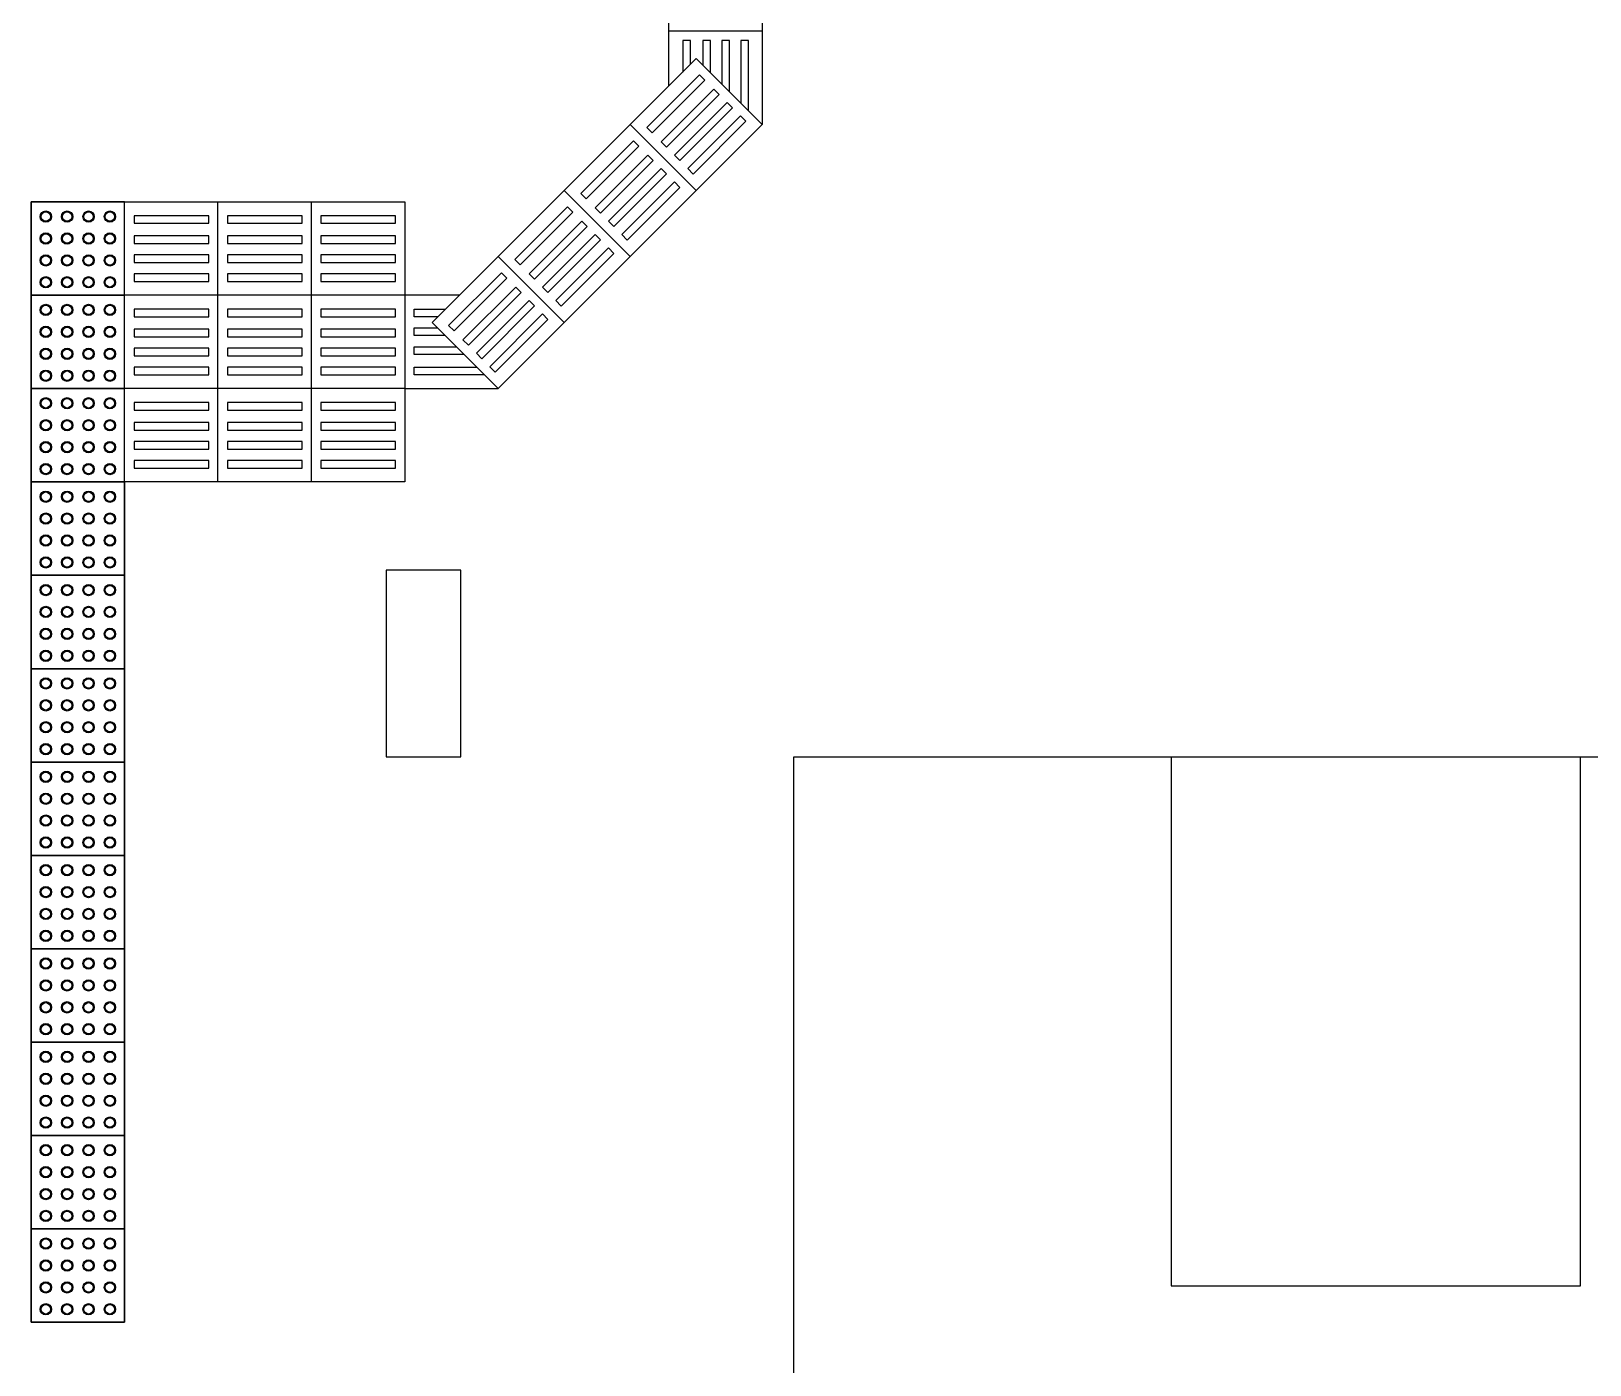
# Model space of a CAD drawing. Header units: metres. Extents: x 341 to 459, y 1341 to 1425.
# Drawn here: x 370.667 to 374.84, y 1371.717 to 1375.288 of the extents above; entities that cross this region are included whole.
import ezdxf

# ---------------------------------------------------------------- set-up
doc = ezdxf.new("R2010")
doc.units = ezdxf.units.M
for name, color, linetype in [('BASE DE CONCRETO', 251, 'Continuous'), ('Itens de detalhe', 7, 'Continuous'), ('Notas de texto-1', 7, 'Continuous')]:
    doc.layers.add(name, color=color, linetype=linetype)

# ---------------------------------------------------------------- blocks, each defined once
blk = doc.blocks.new('piso tatil')
at = {"layer": 'Itens de detalhe', "color": 252, "true_color": 0x939598, "extrusion": (0, 0, -1)}
for p, q in [((-139.4393, 25.6542), (-139.4393, 25.9042)), ((-139.4393, 25.6542), (-139.4393, 25.9042)), ((-139.1893, 25.9042), (-139.1893, 25.6542)), ((-139.1893, 25.9042), (-139.1893, 25.6542)), ((-139.4393, 25.5078), (-139.4393, 25.6542)), ((-139.4393, 25.5078), (-139.4393, 25.6542)), ((-139.1893, 25.6542), (-139.4393, 25.6542)), ((-139.1893, 25.6542), (-139.4393, 25.6542)), ((-139.4023, 25.6294), (-139.4023, 25.5447)), ((-139.3819, 25.6294), (-139.4023, 25.6294)), ((-139.3819, 25.5652), (-139.3819, 25.6294)), ((-139.3481, 25.6294), (-139.3481, 25.563)), ((-139.3277, 25.6294), (-139.3481, 25.6294)), ((-139.3277, 25.5426), (-139.3277, 25.6294)), ((-139.2974, 25.6294), (-139.2974, 25.5123)), ((-139.277, 25.6294), (-139.2974, 25.6294)), ((-139.277, 25.4919), (-139.277, 25.6294)), ((-139.2467, 25.6294), (-139.2467, 25.4616)), ((-139.2263, 25.6294), (-139.2467, 25.6294)), ((-139.2263, 25.4412), (-139.2263, 25.6294)), ((-139.1893, 25.6542), (-139.1893, 25.4042)), ((-139.1893, 25.6542), (-139.1893, 25.4042)), ((-139.5429, 25.4042), (-139.3661, 25.581)), ((-139.5429, 25.4042), (-139.3661, 25.581)), ((-139.3661, 25.581), (-139.1893, 25.4042)), ((-139.3661, 25.581), (-139.1893, 25.4042)), ((-139.3575, 25.5373), (-139.4986, 25.3962)), ((-139.3431, 25.5228), (-139.3575, 25.5373)), ((-139.4841, 25.3818), (-139.3431, 25.5228)), ((-139.3192, 25.4989), (-139.4602, 25.3579)), ((-139.3047, 25.4845), (-139.3192, 25.4989)), ((-139.4458, 25.3434), (-139.3047, 25.4845)), ((-139.2833, 25.4631), (-139.4244, 25.322)), ((-139.2689, 25.4486), (-139.2833, 25.4631)), ((-139.4099, 25.3076), (-139.2689, 25.4486)), ((-139.2475, 25.4272), (-139.3885, 25.2862)), ((-139.3741, 25.2717), (-139.233, 25.4128)), ((-139.233, 25.4128), (-139.2475, 25.4272)), ((-139.7196, 25.2274), (-139.5429, 25.4042)), ((-139.7196, 25.2274), (-139.5429, 25.4042)), ((-139.3661, 25.2274), (-139.5429, 25.4042)), ((-139.3661, 25.2274), (-139.5429, 25.4042)), ((-139.4986, 25.3962), (-139.4841, 25.3818)), ((-139.1893, 25.4042), (-139.3661, 25.2274)), ((-139.1893, 25.4042), (-139.3661, 25.2274)), ((-139.5343, 25.3605), (-139.6753, 25.2194)), ((-139.6609, 25.205), (-139.5198, 25.3461)), ((-139.5198, 25.3461), (-139.5343, 25.3605)), ((-139.4602, 25.3579), (-139.4458, 25.3434)), ((-139.4959, 25.3222), (-139.637, 25.1811)), ((-139.6226, 25.1666), (-139.4815, 25.3077)), ((-139.4601, 25.2863), (-139.6012, 25.1452)), ((-139.4815, 25.3077), (-139.4959, 25.3222)), ((-139.4456, 25.2719), (-139.4601, 25.2863)), ((-139.4244, 25.322), (-139.4099, 25.3076)), ((-139.3885, 25.2862), (-139.3741, 25.2717)), ((-139.5867, 25.1308), (-139.4456, 25.2719)), ((-139.4242, 25.2505), (-139.5653, 25.1094)), ((-139.4098, 25.236), (-139.4242, 25.2505)), ((-139.8964, 25.0506), (-139.7196, 25.2274)), ((-139.8964, 25.0506), (-139.7196, 25.2274)), ((-139.5429, 25.0506), (-139.7196, 25.2274)), ((-139.5429, 25.0506), (-139.7196, 25.2274)), ((-139.6753, 25.2194), (-139.6609, 25.205)), ((-139.5509, 25.0949), (-139.4098, 25.236)), ((-139.3661, 25.2274), (-139.5429, 25.0506)), ((-139.3661, 25.2274), (-139.5429, 25.0506)), ((-140.8964, 24.9471), (-140.8964, 25.1971)), ((-140.8964, 25.1971), (-140.6464, 25.1971)), ((-140.8964, 24.9471), (-140.8964, 25.1971)), ((-140.8964, 25.1971), (-140.6464, 25.1971)), ((-140.6712, 25.1601), (-140.8708, 25.1601)), ((-140.8708, 25.1601), (-140.8708, 25.1397)), ((-140.6712, 25.1397), (-140.6712, 25.1601)), ((-140.6464, 24.9471), (-140.6464, 25.1971)), ((-140.6464, 25.1971), (-140.3964, 25.1971)), ((-140.6464, 24.9471), (-140.6464, 25.1971)), ((-140.6464, 25.1971), (-140.3964, 25.1971)), ((-140.4212, 25.1601), (-140.6208, 25.1601)), ((-140.6208, 25.1601), (-140.6208, 25.1397)), ((-140.4212, 25.1397), (-140.4212, 25.1601)), ((-140.3964, 24.9471), (-140.3964, 25.1971)), ((-140.3964, 25.1971), (-140.1464, 25.1971)), ((-140.3964, 24.9471), (-140.3964, 25.1971)), ((-140.3964, 25.1971), (-140.1464, 25.1971)), ((-140.1712, 25.1601), (-140.3708, 25.1601)), ((-140.3708, 25.1601), (-140.3708, 25.1397)), ((-140.1712, 25.1397), (-140.1712, 25.1601)), ((-140.1464, 25.1971), (-140.1464, 24.9471)), ((-140.1464, 25.1971), (-140.1464, 24.9471)), ((-139.7111, 25.1837), (-139.8521, 25.0427)), ((-139.8377, 25.0282), (-139.6966, 25.1693)), ((-139.6966, 25.1693), (-139.7111, 25.1837)), ((-139.637, 25.1811), (-139.6226, 25.1666)), ((-140.8708, 25.1397), (-140.6712, 25.1397)), ((-140.6208, 25.1397), (-140.4212, 25.1397)), ((-140.3708, 25.1397), (-140.1712, 25.1397)), ((-139.6727, 25.1454), (-139.8138, 25.0043)), ((-139.7993, 24.9899), (-139.6583, 25.1309)), ((-139.6583, 25.1309), (-139.6727, 25.1454)), ((-139.6012, 25.1452), (-139.5867, 25.1308)), ((-140.6712, 25.1059), (-140.8708, 25.1059)), ((-140.8708, 25.1059), (-140.8708, 25.0855)), ((-140.8708, 25.0855), (-140.6712, 25.0855)), ((-140.6712, 25.0855), (-140.6712, 25.1059)), ((-140.4212, 25.1059), (-140.6208, 25.1059)), ((-140.6208, 25.1059), (-140.6208, 25.0855)), ((-140.6208, 25.0855), (-140.4212, 25.0855)), ((-140.4212, 25.0855), (-140.4212, 25.1059)), ((-140.1712, 25.1059), (-140.3708, 25.1059)), ((-140.3708, 25.1059), (-140.3708, 25.0855)), ((-140.3708, 25.0855), (-140.1712, 25.0855)), ((-140.1712, 25.0855), (-140.1712, 25.1059)), ((-139.6369, 25.1095), (-139.7779, 24.9685)), ((-139.7635, 24.954), (-139.6224, 25.0951)), ((-139.6224, 25.0951), (-139.6369, 25.1095)), ((-139.5653, 25.1094), (-139.5509, 25.0949)), ((-140.6712, 25.0552), (-140.8708, 25.0552)), ((-140.8708, 25.0552), (-140.8708, 25.0348)), ((-140.8708, 25.0348), (-140.6712, 25.0348)), ((-140.6712, 25.0348), (-140.6712, 25.0552)), ((-140.4212, 25.0552), (-140.6208, 25.0552)), ((-140.6208, 25.0552), (-140.6208, 25.0348)), ((-140.6208, 25.0348), (-140.4212, 25.0348)), ((-140.4212, 25.0348), (-140.4212, 25.0552)), ((-140.1712, 25.0552), (-140.3708, 25.0552)), ((-140.3708, 25.0552), (-140.3708, 25.0348)), ((-140.3708, 25.0348), (-140.1712, 25.0348)), ((-140.1712, 25.0348), (-140.1712, 25.0552)), ((-140.0732, 24.8739), (-139.8964, 25.0506)), ((-140.0732, 24.8739), (-139.8964, 25.0506)), ((-139.7196, 24.8739), (-139.8964, 25.0506)), ((-139.7196, 24.8739), (-139.8964, 25.0506)), ((-139.8521, 25.0427), (-139.8377, 25.0282)), ((-139.601, 25.0737), (-139.7421, 24.9326)), ((-139.7276, 24.9182), (-139.5866, 25.0592)), ((-139.5429, 25.0506), (-139.7196, 24.8739)), ((-139.5429, 25.0506), (-139.7196, 24.8739)), ((-139.5866, 25.0592), (-139.601, 25.0737)), ((-140.6712, 25.0045), (-140.8708, 25.0045)), ((-140.8708, 25.0045), (-140.8708, 24.9841)), ((-140.6712, 24.9841), (-140.6712, 25.0045)), ((-140.4212, 25.0045), (-140.6208, 25.0045)), ((-140.6208, 25.0045), (-140.6208, 24.9841)), ((-140.4212, 24.9841), (-140.4212, 25.0045)), ((-140.1712, 25.0045), (-140.3708, 25.0045)), ((-140.3708, 25.0045), (-140.3708, 24.9841)), ((-140.1712, 24.9841), (-140.1712, 25.0045)), ((-139.8878, 25.0069), (-140.0289, 24.8659)), ((-140.0145, 24.8514), (-139.8734, 24.9925)), ((-139.8734, 24.9925), (-139.8878, 25.0069)), ((-139.8138, 25.0043), (-139.7993, 24.9899)), ((-140.8708, 24.9841), (-140.6712, 24.9841)), ((-140.6208, 24.9841), (-140.4212, 24.9841)), ((-140.3708, 24.9841), (-140.1712, 24.9841)), ((-139.8495, 24.9686), (-139.9906, 24.8275)), ((-139.9761, 24.8131), (-139.835, 24.9542)), ((-139.835, 24.9542), (-139.8495, 24.9686)), ((-139.7779, 24.9685), (-139.7635, 24.954)), ((-140.8964, 24.6971), (-140.8964, 24.9471)), ((-140.8964, 24.6971), (-140.8964, 24.9471)), ((-140.6464, 24.9471), (-140.8964, 24.9471)), ((-140.6464, 24.9471), (-140.8964, 24.9471)), ((-140.6712, 24.9101), (-140.8708, 24.9101)), ((-140.8708, 24.9101), (-140.8708, 24.8897)), ((-140.6712, 24.8897), (-140.6712, 24.9101)), ((-140.6464, 24.6971), (-140.6464, 24.9471)), ((-140.6464, 24.6971), (-140.6464, 24.9471)), ((-140.3964, 24.9471), (-140.6464, 24.9471)), ((-140.3964, 24.9471), (-140.6464, 24.9471)), ((-140.4212, 24.9101), (-140.6208, 24.9101)), ((-140.6208, 24.9101), (-140.6208, 24.8897)), ((-140.4212, 24.8897), (-140.4212, 24.9101)), ((-140.3964, 24.6971), (-140.3964, 24.9471)), ((-140.3964, 24.6971), (-140.3964, 24.9471)), ((-140.1464, 24.9471), (-140.3964, 24.9471)), ((-140.1464, 24.9471), (-140.3964, 24.9471)), ((-140.1712, 24.9101), (-140.3708, 24.9101)), ((-140.3708, 24.9101), (-140.3708, 24.8897)), ((-140.1712, 24.8897), (-140.1712, 24.9101)), ((-139.8136, 24.9328), (-139.9547, 24.7917)), ((-139.9403, 24.7772), (-139.7992, 24.9183)), ((-139.7992, 24.9183), (-139.8136, 24.9328)), ((-139.7421, 24.9326), (-139.7276, 24.9182)), ((-140.8708, 24.8897), (-140.6712, 24.8897)), ((-140.6208, 24.8897), (-140.4212, 24.8897)), ((-140.3708, 24.8897), (-140.1712, 24.8897)), ((-139.8964, 24.6971), (-140.0732, 24.8739)), ((-139.8964, 24.6971), (-140.0732, 24.8739)), ((-139.7778, 24.8969), (-139.9189, 24.7558)), ((-139.9044, 24.7414), (-139.7633, 24.8825)), ((-139.7196, 24.8739), (-139.8964, 24.6971)), ((-139.7196, 24.8739), (-139.8964, 24.6971)), ((-139.7633, 24.8825), (-139.7778, 24.8969)), ((-140.6712, 24.8559), (-140.8708, 24.8559)), ((-140.8708, 24.8559), (-140.8708, 24.8355)), ((-140.8708, 24.8355), (-140.6712, 24.8355)), ((-140.6712, 24.8355), (-140.6712, 24.8559)), ((-140.4212, 24.8559), (-140.6208, 24.8559)), ((-140.6208, 24.8559), (-140.6208, 24.8355)), ((-140.6208, 24.8355), (-140.4212, 24.8355)), ((-140.4212, 24.8355), (-140.4212, 24.8559)), ((-140.1712, 24.8559), (-140.3708, 24.8559)), ((-140.3708, 24.8559), (-140.3708, 24.8355)), ((-140.3708, 24.8355), (-140.1712, 24.8355)), ((-140.1712, 24.8355), (-140.1712, 24.8559)), ((-140.0289, 24.8659), (-140.0145, 24.8514)), ((-139.9906, 24.8275), (-139.9761, 24.8131)), ((-140.6712, 24.8052), (-140.8708, 24.8052)), ((-140.8708, 24.8052), (-140.8708, 24.7848)), ((-140.8708, 24.7848), (-140.6712, 24.7848)), ((-140.6712, 24.7848), (-140.6712, 24.8052)), ((-140.4212, 24.8052), (-140.6208, 24.8052)), ((-140.6208, 24.8052), (-140.6208, 24.7848)), ((-140.6208, 24.7848), (-140.4212, 24.7848)), ((-140.4212, 24.7848), (-140.4212, 24.8052)), ((-140.1712, 24.8052), (-140.3708, 24.8052)), ((-140.3708, 24.8052), (-140.3708, 24.7848)), ((-140.3708, 24.7848), (-140.1712, 24.7848)), ((-140.1712, 24.7848), (-140.1712, 24.8052)), ((-139.9547, 24.7917), (-139.9403, 24.7772)), ((-140.6712, 24.7545), (-140.8708, 24.7545)), ((-140.8708, 24.7545), (-140.8708, 24.7341)), ((-140.6712, 24.7341), (-140.6712, 24.7545)), ((-140.4212, 24.7545), (-140.6208, 24.7545)), ((-140.6208, 24.7545), (-140.6208, 24.7341)), ((-140.4212, 24.7341), (-140.4212, 24.7545)), ((-140.1712, 24.7545), (-140.3708, 24.7545)), ((-140.3708, 24.7545), (-140.3708, 24.7341)), ((-140.1712, 24.7341), (-140.1712, 24.7545)), ((-139.9189, 24.7558), (-139.9044, 24.7414)), ((-140.8708, 24.7341), (-140.6712, 24.7341)), ((-140.6208, 24.7341), (-140.4212, 24.7341)), ((-140.3708, 24.7341), (-140.1712, 24.7341)), ((-140.8964, 24.4471), (-140.8964, 24.6971)), ((-140.8964, 24.4471), (-140.8964, 24.6971)), ((-140.6464, 24.6971), (-140.8964, 24.6971)), ((-140.6464, 24.6971), (-140.8964, 24.6971)), ((-140.6712, 24.6601), (-140.8708, 24.6601)), ((-140.8708, 24.6601), (-140.8708, 24.6397)), ((-140.6712, 24.6397), (-140.6712, 24.6601)), ((-140.6464, 24.4471), (-140.6464, 24.6971)), ((-140.6464, 24.4471), (-140.6464, 24.6971)), ((-140.3964, 24.6971), (-140.6464, 24.6971)), ((-140.3964, 24.6971), (-140.6464, 24.6971)), ((-140.4212, 24.6601), (-140.6208, 24.6601)), ((-140.6208, 24.6601), (-140.6208, 24.6397)), ((-140.4212, 24.6397), (-140.4212, 24.6601)), ((-140.3964, 24.4471), (-140.3964, 24.6971)), ((-140.3964, 24.4471), (-140.3964, 24.6971)), ((-140.1464, 24.6971), (-140.3964, 24.6971)), ((-140.1464, 24.6971), (-140.3964, 24.6971)), ((-140.1712, 24.6601), (-140.3708, 24.6601)), ((-140.3708, 24.6601), (-140.3708, 24.6397)), ((-140.1712, 24.6397), (-140.1712, 24.6601)), ((-140.1464, 24.6971), (-140.1464, 24.4471)), ((-140.1464, 24.6971), (-140.1464, 24.4471)), ((-140.8708, 24.6397), (-140.6712, 24.6397)), ((-140.6208, 24.6397), (-140.4212, 24.6397)), ((-140.3708, 24.6397), (-140.1712, 24.6397)), ((-140.6712, 24.6059), (-140.8708, 24.6059)), ((-140.8708, 24.6059), (-140.8708, 24.5855)), ((-140.8708, 24.5855), (-140.6712, 24.5855)), ((-140.6712, 24.5855), (-140.6712, 24.6059)), ((-140.4212, 24.6059), (-140.6208, 24.6059)), ((-140.6208, 24.6059), (-140.6208, 24.5855)), ((-140.6208, 24.5855), (-140.4212, 24.5855)), ((-140.4212, 24.5855), (-140.4212, 24.6059)), ((-140.1712, 24.6059), (-140.3708, 24.6059)), ((-140.3708, 24.6059), (-140.3708, 24.5855)), ((-140.3708, 24.5855), (-140.1712, 24.5855)), ((-140.1712, 24.5855), (-140.1712, 24.6059)), ((-140.6712, 24.5552), (-140.8708, 24.5552)), ((-140.8708, 24.5552), (-140.8708, 24.5348)), ((-140.8708, 24.5348), (-140.6712, 24.5348)), ((-140.6712, 24.5348), (-140.6712, 24.5552)), ((-140.4212, 24.5552), (-140.6208, 24.5552)), ((-140.6208, 24.5552), (-140.6208, 24.5348)), ((-140.6208, 24.5348), (-140.4212, 24.5348)), ((-140.4212, 24.5348), (-140.4212, 24.5552)), ((-140.1712, 24.5552), (-140.3708, 24.5552)), ((-140.3708, 24.5552), (-140.3708, 24.5348)), ((-140.3708, 24.5348), (-140.1712, 24.5348)), ((-140.1712, 24.5348), (-140.1712, 24.5552)), ((-140.6712, 24.5045), (-140.8708, 24.5045)), ((-140.8708, 24.5045), (-140.8708, 24.4841)), ((-140.6712, 24.4841), (-140.6712, 24.5045)), ((-140.4212, 24.5045), (-140.6208, 24.5045)), ((-140.6208, 24.5045), (-140.6208, 24.4841)), ((-140.4212, 24.4841), (-140.4212, 24.5045)), ((-140.1712, 24.5045), (-140.3708, 24.5045)), ((-140.3708, 24.5045), (-140.3708, 24.4841)), ((-140.1712, 24.4841), (-140.1712, 24.5045)), ((-140.8708, 24.4841), (-140.6712, 24.4841)), ((-140.6208, 24.4841), (-140.4212, 24.4841)), ((-140.3708, 24.4841), (-140.1712, 24.4841)), ((-140.6464, 24.4471), (-140.8964, 24.4471)), ((-140.6464, 24.4471), (-140.8964, 24.4471)), ((-140.3964, 24.4471), (-140.6464, 24.4471)), ((-140.3964, 24.4471), (-140.6464, 24.4471)), ((-140.1464, 24.4471), (-140.3964, 24.4471)), ((-140.1464, 24.4471), (-140.3964, 24.4471))]:
    blk.add_line(p, q, dxfattribs=at)
at = {"layer": 'Itens de detalhe', "color": 252, "true_color": 0x939598}
for p, q in [((-140.8964, 25.1971), (-141.1464, 25.1971)), ((-141.1464, 25.1971), (-141.1464, 24.9471)), ((-141.1464, 24.9471), (-141.1464, 25.1971)), ((-141.1464, 25.1971), (-140.8964, 25.1971)), ((-141.1464, 24.9471), (-141.1464, 24.6971)), ((-141.1464, 24.6971), (-141.1464, 24.9471)), ((-141.1464, 24.9471), (-140.8964, 24.9471)), ((-140.8964, 24.9471), (-141.1464, 24.9471)), ((-140, 24.9471), (-140.1464, 24.9471)), ((-140.1464, 24.9471), (-140.1464, 24.6971)), ((-140, 24.9471), (-140.1464, 24.9471)), ((-140.1464, 24.9471), (-140.1464, 24.6971)), ((-140.1208, 24.8897), (-140.1208, 24.9101)), ((-140.1208, 24.9101), (-140.037, 24.9101)), ((-140.0574, 24.8897), (-140.1208, 24.8897)), ((-140.1208, 24.839), (-140.1208, 24.8594)), ((-140.1208, 24.8594), (-140.0587, 24.8594)), ((-140.0383, 24.839), (-140.1208, 24.839)), ((-140.1208, 24.7883), (-140.1208, 24.8087)), ((-140.1208, 24.8087), (-140.008, 24.8087)), ((-139.9876, 24.7883), (-140.1208, 24.7883)), ((-140.1208, 24.7341), (-140.1208, 24.7545)), ((-140.1208, 24.7545), (-139.9538, 24.7545)), ((-139.9334, 24.7341), (-140.1208, 24.7341)), ((-141.1464, 24.6971), (-141.1464, 24.4471)), ((-141.1464, 24.4471), (-141.1464, 24.6971)), ((-141.1464, 24.6971), (-140.8964, 24.6971)), ((-140.8964, 24.6971), (-141.1464, 24.6971)), ((-140.1464, 24.6971), (-139.8964, 24.6971)), ((-140.1464, 24.6971), (-139.8964, 24.6971)), ((-141.1464, 24.4471), (-141.1464, 24.1971)), ((-141.1464, 24.1971), (-141.1464, 24.4471)), ((-141.1464, 24.4471), (-140.8964, 24.4471)), ((-140.8964, 24.4471), (-141.1464, 24.4471)), ((-140.8964, 24.1971), (-140.8964, 24.4471)), ((-140.8964, 24.4471), (-140.8964, 24.1971)), ((-141.1464, 24.1971), (-141.1464, 23.9471)), ((-141.1464, 23.9471), (-141.1464, 24.1971)), ((-141.1464, 24.1971), (-140.8964, 24.1971)), ((-140.8964, 24.1971), (-141.1464, 24.1971)), ((-140.8964, 23.9471), (-140.8964, 24.1971)), ((-140.8964, 24.1971), (-140.8964, 23.9471)), ((-141.1464, 23.9471), (-141.1464, 23.6971)), ((-141.1464, 23.6971), (-141.1464, 23.9471)), ((-141.1464, 23.9471), (-140.8964, 23.9471)), ((-140.8964, 23.9471), (-141.1464, 23.9471)), ((-140.8964, 23.6971), (-140.8964, 23.9471)), ((-140.8964, 23.9471), (-140.8964, 23.6971)), ((-141.1464, 23.6971), (-141.1464, 23.4471)), ((-141.1464, 23.4471), (-141.1464, 23.6971)), ((-141.1464, 23.6971), (-140.8964, 23.6971)), ((-140.8964, 23.6971), (-141.1464, 23.6971)), ((-140.8964, 23.4471), (-140.8964, 23.6971)), ((-140.8964, 23.6971), (-140.8964, 23.4471)), ((-141.1464, 23.4471), (-141.1464, 23.1971)), ((-141.1464, 23.1971), (-141.1464, 23.4471)), ((-141.1464, 23.4471), (-140.8964, 23.4471)), ((-140.8964, 23.4471), (-141.1464, 23.4471)), ((-140.8964, 23.1971), (-140.8964, 23.4471)), ((-140.8964, 23.4471), (-140.8964, 23.1971)), ((-141.1464, 23.1971), (-141.1464, 22.9471)), ((-141.1464, 22.9471), (-141.1464, 23.1971)), ((-141.1464, 23.1971), (-140.8964, 23.1971)), ((-140.8964, 23.1971), (-141.1464, 23.1971)), ((-140.8964, 22.9471), (-140.8964, 23.1971)), ((-140.8964, 23.1971), (-140.8964, 22.9471)), ((-141.1464, 22.9471), (-141.1464, 22.6971)), ((-141.1464, 22.6971), (-141.1464, 22.9471)), ((-141.1464, 22.9471), (-140.8964, 22.9471)), ((-140.8964, 22.9471), (-141.1464, 22.9471)), ((-140.8964, 22.6971), (-140.8964, 22.9471)), ((-140.8964, 22.9471), (-140.8964, 22.6971)), ((-141.1464, 22.6971), (-141.1464, 22.4471)), ((-141.1464, 22.4471), (-141.1464, 22.6971)), ((-141.1464, 22.6971), (-140.8964, 22.6971)), ((-140.8964, 22.6971), (-141.1464, 22.6971)), ((-140.8964, 22.4471), (-140.8964, 22.6971)), ((-140.8964, 22.6971), (-140.8964, 22.4471)), ((-141.1464, 22.4471), (-141.1464, 22.1971)), ((-141.1464, 22.1971), (-141.1464, 22.4471)), ((-141.1464, 22.4471), (-140.8964, 22.4471)), ((-140.8964, 22.4471), (-141.1464, 22.4471)), ((-140.8964, 22.1971), (-140.8964, 22.4471)), ((-140.8964, 22.4471), (-140.8964, 22.1971)), ((-141.1464, 22.1971), (-140.8964, 22.1971)), ((-140.8964, 22.1971), (-141.1464, 22.1971))]:
    blk.add_line(p, q, dxfattribs=at)
for centre, radius in [((-141.1072, 25.1577), 0.0152), ((-141.1072, 25.1577), 0.0126), ((-141.0502, 25.1577), 0.0152), ((-141.0502, 25.1577), 0.0126), ((-140.9927, 25.1577), 0.0152), ((-140.9927, 25.1577), 0.0126), ((-140.9356, 25.1577), 0.0152), ((-140.9356, 25.1577), 0.0126), ((-141.1072, 25.099), 0.0152), ((-141.1072, 25.099), 0.0126), ((-141.0502, 25.099), 0.0152), ((-141.0502, 25.099), 0.0126), ((-140.9927, 25.099), 0.0152), ((-140.9927, 25.099), 0.0126), ((-140.9356, 25.099), 0.0152), ((-140.9356, 25.099), 0.0126), ((-141.1072, 25.0403), 0.0152), ((-141.1072, 25.0403), 0.0126), ((-141.0502, 25.0403), 0.0152), ((-141.0502, 25.0403), 0.0126), ((-140.9927, 25.0403), 0.0152), ((-140.9927, 25.0403), 0.0126), ((-140.9356, 25.0403), 0.0152), ((-140.9356, 25.0403), 0.0126), ((-141.1072, 24.9817), 0.0152), ((-141.1072, 24.9817), 0.0126), ((-141.0502, 24.9817), 0.0152), ((-141.0502, 24.9817), 0.0126), ((-140.9927, 24.9817), 0.0152), ((-140.9927, 24.9817), 0.0126), ((-140.9356, 24.9817), 0.0152), ((-140.9356, 24.9817), 0.0126), ((-141.1072, 24.9077), 0.0152), ((-141.1072, 24.9077), 0.0126), ((-141.0502, 24.9077), 0.0152), ((-141.0502, 24.9077), 0.0126), ((-140.9927, 24.9077), 0.0152), ((-140.9927, 24.9077), 0.0126), ((-140.9356, 24.9077), 0.0152), ((-140.9356, 24.9077), 0.0126), ((-141.1072, 24.849), 0.0152), ((-141.1072, 24.849), 0.0126), ((-141.0502, 24.849), 0.0152), ((-141.0502, 24.849), 0.0126), ((-140.9927, 24.849), 0.0152), ((-140.9927, 24.849), 0.0126), ((-140.9356, 24.849), 0.0152), ((-140.9356, 24.849), 0.0126), ((-141.1072, 24.7903), 0.0152), ((-141.1072, 24.7903), 0.0126), ((-141.0502, 24.7903), 0.0152), ((-141.0502, 24.7903), 0.0126), ((-140.9927, 24.7903), 0.0152), ((-140.9927, 24.7903), 0.0126), ((-140.9356, 24.7903), 0.0152), ((-140.9356, 24.7903), 0.0126), ((-141.1072, 24.7317), 0.0152), ((-141.1072, 24.7317), 0.0126), ((-141.0502, 24.7317), 0.0152), ((-141.0502, 24.7317), 0.0126), ((-140.9927, 24.7317), 0.0152), ((-140.9927, 24.7317), 0.0126), ((-140.9356, 24.7317), 0.0152), ((-140.9356, 24.7317), 0.0126), ((-141.1072, 24.6577), 0.0152), ((-141.1072, 24.6577), 0.0126), ((-141.0502, 24.6577), 0.0152), ((-141.0502, 24.6577), 0.0126), ((-140.9927, 24.6577), 0.0152), ((-140.9927, 24.6577), 0.0126), ((-140.9356, 24.6577), 0.0152), ((-140.9356, 24.6577), 0.0126), ((-141.1072, 24.599), 0.0152), ((-141.1072, 24.599), 0.0126), ((-141.0502, 24.599), 0.0152), ((-141.0502, 24.599), 0.0126), ((-140.9927, 24.599), 0.0152), ((-140.9927, 24.599), 0.0126), ((-140.9356, 24.599), 0.0152), ((-140.9356, 24.599), 0.0126), ((-141.1072, 24.5403), 0.0152), ((-141.1072, 24.5403), 0.0126), ((-141.0502, 24.5403), 0.0152), ((-141.0502, 24.5403), 0.0126), ((-140.9927, 24.5403), 0.0152), ((-140.9927, 24.5403), 0.0126), ((-140.9356, 24.5403), 0.0152), ((-140.9356, 24.5403), 0.0126), ((-141.1072, 24.4817), 0.0152), ((-141.1072, 24.4817), 0.0126), ((-141.0502, 24.4817), 0.0152), ((-141.0502, 24.4817), 0.0126), ((-140.9927, 24.4817), 0.0152), ((-140.9927, 24.4817), 0.0126), ((-140.9356, 24.4817), 0.0152), ((-140.9356, 24.4817), 0.0126), ((-141.1072, 24.4077), 0.0152), ((-141.1072, 24.4077), 0.0126), ((-141.0502, 24.4077), 0.0152), ((-141.0502, 24.4077), 0.0126), ((-140.9927, 24.4077), 0.0152), ((-140.9927, 24.4077), 0.0126), ((-140.9356, 24.4077), 0.0152), ((-140.9356, 24.4077), 0.0126), ((-141.1072, 24.349), 0.0152), ((-141.1072, 24.349), 0.0126), ((-141.0502, 24.349), 0.0152), ((-141.0502, 24.349), 0.0126), ((-140.9927, 24.349), 0.0152), ((-140.9927, 24.349), 0.0126), ((-140.9356, 24.349), 0.0152), ((-140.9356, 24.349), 0.0126), ((-141.1072, 24.2903), 0.0152), ((-141.1072, 24.2903), 0.0126), ((-141.0502, 24.2903), 0.0152), ((-141.0502, 24.2903), 0.0126), ((-140.9927, 24.2903), 0.0152), ((-140.9927, 24.2903), 0.0126), ((-140.9356, 24.2903), 0.0152), ((-140.9356, 24.2903), 0.0126), ((-141.1072, 24.2317), 0.0152), ((-141.1072, 24.2317), 0.0126), ((-141.0502, 24.2317), 0.0152), ((-141.0502, 24.2317), 0.0126), ((-140.9927, 24.2317), 0.0152), ((-140.9927, 24.2317), 0.0126), ((-140.9356, 24.2317), 0.0152), ((-140.9356, 24.2317), 0.0126), ((-141.1072, 24.1577), 0.0152), ((-141.1072, 24.1577), 0.0126), ((-141.0502, 24.1577), 0.0152), ((-141.0502, 24.1577), 0.0126), ((-140.9927, 24.1577), 0.0152), ((-140.9927, 24.1577), 0.0126), ((-140.9356, 24.1577), 0.0152), ((-140.9356, 24.1577), 0.0126), ((-141.1072, 24.099), 0.0152), ((-141.1072, 24.099), 0.0126), ((-141.0502, 24.099), 0.0152), ((-141.0502, 24.099), 0.0126), ((-140.9927, 24.099), 0.0152), ((-140.9927, 24.099), 0.0126), ((-140.9356, 24.099), 0.0152), ((-140.9356, 24.099), 0.0126), ((-141.1072, 24.0403), 0.0152), ((-141.1072, 24.0403), 0.0126), ((-141.0502, 24.0403), 0.0152), ((-141.0502, 24.0403), 0.0126), ((-140.9927, 24.0403), 0.0152), ((-140.9927, 24.0403), 0.0126), ((-140.9356, 24.0403), 0.0152), ((-140.9356, 24.0403), 0.0126), ((-141.1072, 23.9817), 0.0152), ((-141.1072, 23.9817), 0.0126), ((-141.0502, 23.9817), 0.0152), ((-141.0502, 23.9817), 0.0126), ((-140.9927, 23.9817), 0.0152), ((-140.9927, 23.9817), 0.0126), ((-140.9356, 23.9817), 0.0152), ((-140.9356, 23.9817), 0.0126), ((-141.1072, 23.9077), 0.0152), ((-141.1072, 23.9077), 0.0126), ((-141.0502, 23.9077), 0.0152), ((-141.0502, 23.9077), 0.0126), ((-140.9927, 23.9077), 0.0152), ((-140.9927, 23.9077), 0.0126), ((-140.9356, 23.9077), 0.0152), ((-140.9356, 23.9077), 0.0126), ((-141.1072, 23.849), 0.0152), ((-141.1072, 23.849), 0.0126), ((-141.0502, 23.849), 0.0152), ((-141.0502, 23.849), 0.0126), ((-140.9927, 23.849), 0.0152), ((-140.9927, 23.849), 0.0126), ((-140.9356, 23.849), 0.0152), ((-140.9356, 23.849), 0.0126), ((-141.1072, 23.7903), 0.0152), ((-141.1072, 23.7903), 0.0126), ((-141.0502, 23.7903), 0.0152), ((-141.0502, 23.7903), 0.0126), ((-140.9927, 23.7903), 0.0152), ((-140.9927, 23.7903), 0.0126), ((-140.9356, 23.7903), 0.0152), ((-140.9356, 23.7903), 0.0126), ((-141.1072, 23.7317), 0.0152), ((-141.1072, 23.7317), 0.0126), ((-141.0502, 23.7317), 0.0152), ((-141.0502, 23.7317), 0.0126), ((-140.9927, 23.7317), 0.0152), ((-140.9927, 23.7317), 0.0126), ((-140.9356, 23.7317), 0.0152), ((-140.9356, 23.7317), 0.0126), ((-141.1072, 23.6577), 0.0152), ((-141.1072, 23.6577), 0.0126), ((-141.0502, 23.6577), 0.0152), ((-141.0502, 23.6577), 0.0126), ((-140.9927, 23.6577), 0.0152), ((-140.9927, 23.6577), 0.0126), ((-140.9356, 23.6577), 0.0152), ((-140.9356, 23.6577), 0.0126), ((-141.1072, 23.599), 0.0152), ((-141.1072, 23.599), 0.0126), ((-141.0502, 23.599), 0.0152), ((-141.0502, 23.599), 0.0126), ((-140.9927, 23.599), 0.0152), ((-140.9927, 23.599), 0.0126), ((-140.9356, 23.599), 0.0152), ((-140.9356, 23.599), 0.0126), ((-141.1072, 23.5403), 0.0152), ((-141.1072, 23.5403), 0.0126), ((-141.0502, 23.5403), 0.0152), ((-141.0502, 23.5403), 0.0126), ((-140.9927, 23.5403), 0.0152), ((-140.9927, 23.5403), 0.0126), ((-140.9356, 23.5403), 0.0152), ((-140.9356, 23.5403), 0.0126), ((-141.1072, 23.4817), 0.0152), ((-141.1072, 23.4817), 0.0126), ((-141.0502, 23.4817), 0.0152), ((-141.0502, 23.4817), 0.0126), ((-140.9927, 23.4817), 0.0152), ((-140.9927, 23.4817), 0.0126), ((-140.9356, 23.4817), 0.0152), ((-140.9356, 23.4817), 0.0126), ((-141.1072, 23.4077), 0.0152), ((-141.1072, 23.4077), 0.0126), ((-141.0502, 23.4077), 0.0152), ((-141.0502, 23.4077), 0.0126), ((-140.9927, 23.4077), 0.0152), ((-140.9927, 23.4077), 0.0126), ((-140.9356, 23.4077), 0.0152), ((-140.9356, 23.4077), 0.0126), ((-141.1072, 23.349), 0.0152), ((-141.1072, 23.349), 0.0126), ((-141.0502, 23.349), 0.0152), ((-141.0502, 23.349), 0.0126), ((-140.9927, 23.349), 0.0152), ((-140.9927, 23.349), 0.0126), ((-140.9356, 23.349), 0.0152), ((-140.9356, 23.349), 0.0126), ((-141.1072, 23.2903), 0.0152), ((-141.1072, 23.2903), 0.0126), ((-141.0502, 23.2903), 0.0152), ((-141.0502, 23.2903), 0.0126), ((-140.9927, 23.2903), 0.0152), ((-140.9927, 23.2903), 0.0126), ((-140.9356, 23.2903), 0.0152), ((-140.9356, 23.2903), 0.0126), ((-141.1072, 23.2317), 0.0152), ((-141.1072, 23.2317), 0.0126), ((-141.0502, 23.2317), 0.0152), ((-141.0502, 23.2317), 0.0126), ((-140.9927, 23.2317), 0.0152), ((-140.9927, 23.2317), 0.0126), ((-140.9356, 23.2317), 0.0152), ((-140.9356, 23.2317), 0.0126), ((-141.1072, 23.1577), 0.0152), ((-141.1072, 23.1577), 0.0126), ((-141.0502, 23.1577), 0.0152), ((-141.0502, 23.1577), 0.0126), ((-140.9927, 23.1577), 0.0152), ((-140.9927, 23.1577), 0.0126), ((-140.9356, 23.1577), 0.0152), ((-140.9356, 23.1577), 0.0126), ((-141.1072, 23.099), 0.0152), ((-141.1072, 23.099), 0.0126), ((-141.0502, 23.099), 0.0152), ((-141.0502, 23.099), 0.0126), ((-140.9927, 23.099), 0.0152), ((-140.9927, 23.099), 0.0126), ((-140.9356, 23.099), 0.0152), ((-140.9356, 23.099), 0.0126), ((-141.1072, 23.0403), 0.0152), ((-141.1072, 23.0403), 0.0126), ((-141.0502, 23.0403), 0.0152), ((-141.0502, 23.0403), 0.0126), ((-140.9927, 23.0403), 0.0152), ((-140.9927, 23.0403), 0.0126), ((-140.9356, 23.0403), 0.0152), ((-140.9356, 23.0403), 0.0126), ((-141.1072, 22.9817), 0.0152), ((-141.1072, 22.9817), 0.0126), ((-141.0502, 22.9817), 0.0152), ((-141.0502, 22.9817), 0.0126), ((-140.9927, 22.9817), 0.0152), ((-140.9927, 22.9817), 0.0126), ((-140.9356, 22.9817), 0.0152), ((-140.9356, 22.9817), 0.0126), ((-141.1072, 22.9077), 0.0152), ((-141.1072, 22.9077), 0.0126), ((-141.0502, 22.9077), 0.0152), ((-141.0502, 22.9077), 0.0126), ((-140.9927, 22.9077), 0.0152), ((-140.9927, 22.9077), 0.0126), ((-140.9356, 22.9077), 0.0152), ((-140.9356, 22.9077), 0.0126), ((-141.1072, 22.849), 0.0152), ((-141.0502, 22.849), 0.0152), ((-140.9927, 22.849), 0.0152), ((-140.9356, 22.849), 0.0152), ((-141.1072, 22.849), 0.0126), ((-141.0502, 22.849), 0.0126), ((-140.9927, 22.849), 0.0126), ((-140.9356, 22.849), 0.0126), ((-141.1072, 22.7903), 0.0152), ((-141.1072, 22.7903), 0.0126), ((-141.0502, 22.7903), 0.0152), ((-141.0502, 22.7903), 0.0126), ((-140.9927, 22.7903), 0.0152), ((-140.9927, 22.7903), 0.0126), ((-140.9356, 22.7903), 0.0152), ((-140.9356, 22.7903), 0.0126), ((-141.1072, 22.7317), 0.0152), ((-141.1072, 22.7317), 0.0126), ((-141.0502, 22.7317), 0.0152), ((-141.0502, 22.7317), 0.0126), ((-140.9927, 22.7317), 0.0152), ((-140.9927, 22.7317), 0.0126), ((-140.9356, 22.7317), 0.0152), ((-140.9356, 22.7317), 0.0126), ((-141.1072, 22.6577), 0.0152), ((-141.1072, 22.6577), 0.0126), ((-141.0502, 22.6577), 0.0152), ((-141.0502, 22.6577), 0.0126), ((-140.9927, 22.6577), 0.0152), ((-140.9927, 22.6577), 0.0126), ((-140.9356, 22.6577), 0.0152), ((-140.9356, 22.6577), 0.0126), ((-141.1072, 22.599), 0.0152), ((-141.0502, 22.599), 0.0152), ((-140.9927, 22.599), 0.0152), ((-140.9356, 22.599), 0.0152), ((-141.1072, 22.599), 0.0126), ((-141.0502, 22.599), 0.0126), ((-140.9927, 22.599), 0.0126), ((-140.9356, 22.599), 0.0126), ((-141.1072, 22.5403), 0.0152), ((-141.1072, 22.5403), 0.0126), ((-141.0502, 22.5403), 0.0152), ((-141.0502, 22.5403), 0.0126), ((-140.9927, 22.5403), 0.0152), ((-140.9927, 22.5403), 0.0126), ((-140.9356, 22.5403), 0.0152), ((-140.9356, 22.5403), 0.0126), ((-141.1072, 22.4817), 0.0152), ((-141.1072, 22.4817), 0.0126), ((-141.0502, 22.4817), 0.0152), ((-141.0502, 22.4817), 0.0126), ((-140.9927, 22.4817), 0.0152), ((-140.9927, 22.4817), 0.0126), ((-140.9356, 22.4817), 0.0152), ((-140.9356, 22.4817), 0.0126), ((-141.1072, 22.4077), 0.0152), ((-141.1072, 22.4077), 0.0126), ((-141.0502, 22.4077), 0.0152), ((-141.0502, 22.4077), 0.0126), ((-140.9927, 22.4077), 0.0152), ((-140.9927, 22.4077), 0.0126), ((-140.9356, 22.4077), 0.0152), ((-140.9356, 22.4077), 0.0126), ((-141.1072, 22.349), 0.0152), ((-141.0502, 22.349), 0.0152), ((-140.9927, 22.349), 0.0152), ((-140.9356, 22.349), 0.0152), ((-141.1072, 22.349), 0.0126), ((-141.0502, 22.349), 0.0126), ((-140.9927, 22.349), 0.0126), ((-140.9356, 22.349), 0.0126), ((-141.1072, 22.2903), 0.0152), ((-141.1072, 22.2903), 0.0126), ((-141.0502, 22.2903), 0.0152), ((-141.0502, 22.2903), 0.0126), ((-140.9927, 22.2903), 0.0152), ((-140.9927, 22.2903), 0.0126), ((-140.9356, 22.2903), 0.0152), ((-140.9356, 22.2903), 0.0126), ((-141.1072, 22.2317), 0.0152), ((-141.1072, 22.2317), 0.0126), ((-141.0502, 22.2317), 0.0152), ((-141.0502, 22.2317), 0.0126), ((-140.9927, 22.2317), 0.0152), ((-140.9927, 22.2317), 0.0126), ((-140.9356, 22.2317), 0.0152), ((-140.9356, 22.2317), 0.0126)]:
    blk.add_circle(centre, radius, dxfattribs=at)

msp = doc.modelspace()

# ---------------------------------------------------------------- linework, layer by layer
at = {"layer": 'BASE DE CONCRETO', "color": 252, "true_color": 0x939598}
for p, q in [((372.7088, 1373.345), (375.6454, 1373.345)), ((372.7088, 1366.3311), (372.7088, 1373.345)), ((373.7187, 1373.345), (373.7187, 1371.9287)), ((374.8145, 1371.9287), (374.8145, 1373.345)), ((373.7187, 1371.9287), (374.8145, 1371.9287))]:
    msp.add_line(p, q, dxfattribs=at)
at = {"layer": 'Notas de texto-1', "color": 252, "true_color": 0x939598}
msp.add_lwpolyline([(371.8174, 1373.345), (371.8174, 1373.845), (371.6174, 1373.845), (371.6174, 1373.345)], close=True, dxfattribs=at)

# ---------------------------------------------------------------- block references
msp.add_blockref('piso tatil', (511.8138, 1349.634), dxfattribs=at)

doc.saveas('drawing.dxf')
